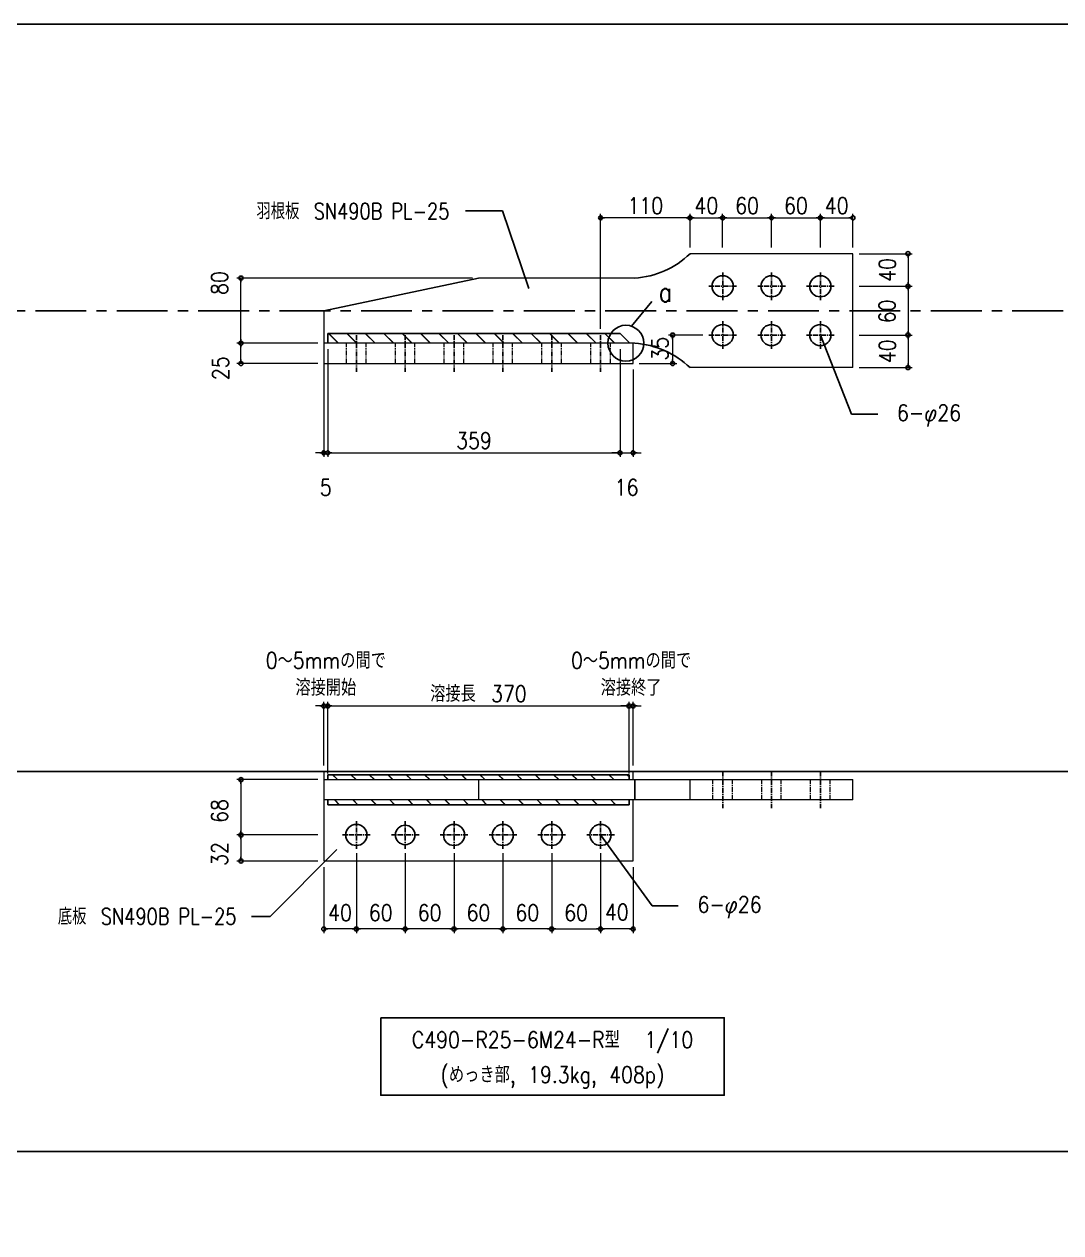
# Model space of a CAD drawing. Extents: x 89504 to 820828, y -112826 to 219894.
# Drawn here: x 818108 to 819382, y -107371 to -105886 of the extents above; entities that cross this region are included whole.
import ezdxf
from ezdxf.enums import TextEntityAlignment as Align

# ---------------------------------------------------------------- set-up
doc = ezdxf.new("R2010")
doc.units = 0
doc.header["$MEASUREMENT"] = 0
for name, pattern in [('CENTER', [2, 1.25, -0.25, 0.25, -0.25]), ('CENTER1', [10, 6.25, -1.25, 1.25, -1.25]), ('DUMMY', [0])]:
    doc.linetypes.add(name, pattern=pattern)
doc.layers.get('0').update_dxf_attribs({"color": 3, "linetype": 'CONTINUOUS'})
doc.layers.get('Defpoints').update_dxf_attribs({"linetype": 'CONTINUOUS'})
for name, color, linetype, plot in [('00_ADDL', 253, 'CONTINUOUS', False), ('_1-F_ADDL', 8, 'DUMMY', False), ('waku$0$DEF', 161, 'CONTINUOUS', False)]:
    doc.layers.add(name, color=color, linetype=linetype, plot=plot)
for name, color, linetype in [('I図面枠', 211, 'CONTINUOUS'), ('寸法', 4, 'CONTINUOUS'), ('金物', 7, 'CONTINUOUS')]:
    doc.layers.add(name, color=color, linetype=linetype)
doc.styles.add('DRACAD', font='txt', dxfattribs={"width": 0.85, "bigfont": 'extfont2'})
doc.styles.add('KANJI', font='simplex.shx', dxfattribs={"width": 0.7, "bigfont": 'extfont2.shx'})
doc.styles.add('S020', font='simplex.shx', dxfattribs={"width": 0.8, "height": 100, "bigfont": 'extfont2.shx'})
doc.dimstyles.new('S5', dxfattribs={"dimscale": 5, "dimtxt": 4, "dimasz": 1, "dimexe": 1, "dimexo": 1.5, "dimgap": 1, "dimtad": 1, "dimtxsty": 'KANJI', "dimblk": 'ORIGIN', "dimcen": 0, "dimclrd": 256, "dimclre": 256, "dimclrt": 256, "dimadec": 0, "dimazin": 0, "dimtfac": 1, "dimtmove": 2, "dimatfit": 2, "dimfxl": 1, "dimtolj": 2, "dimlwd": 5, "dimlwe": 5, "dimarcsym": 0})

# ---------------------------------------------------------------- blocks, each defined once
blk = doc.blocks.new('waku')
at = {"layer": 'waku$0$DEF'}
blk.add_lwpolyline([(-76102, 40666), (92098, 40666), (92098, -78134), (-76102, -78134)], close=True, dxfattribs=at)
blk = doc.blocks.new('_ORIGIN')
at = {"color": 0, "linetype": 'ByBlock'}
blk.add_line((0, 0), (-1, 0), dxfattribs=at)
blk.add_circle((0, 0), 0.5, dxfattribs=at)
blk = doc.blocks.new('*D111')
at = {"layer": 'Defpoints', "color": 0, "transparency": 16777216}
for p in [(818476.2, -106814.6), (818374.4, -106882.6), (818476.2, -106882.6)]:
    blk.add_point(p, dxfattribs=at)
at = {"layer": '寸法', "lineweight": 5, "transparency": 16777216}
for p, q in [((818468.7, -106814.6), (818369.4, -106814.6)), ((818374.4, -106819.6), (818374.4, -106877.6)), ((818468.7, -106882.6), (818369.4, -106882.6))]:
    blk.add_line(p, q, dxfattribs=at)
at = {"layer": '寸法', "lineweight": 5, "transparency": 16777216, "xscale": 5, "yscale": 5, "zscale": 5}
for p, rotation in [((818374.4, -106814.6), 90), ((818374.4, -106882.6), 270)]:
    blk.add_blockref('_ORIGIN', p, dxfattribs=dict(at, rotation=rotation))
at = {"layer": '寸法', "transparency": 16777216, "insert": (818348.2, -106853.1), "char_height": 20, "attachment_point": 5, "rotation": 90, "style": 'DRACAD'}
blk.add_mtext('\\A2;68', dxfattribs=at)
blk = doc.blocks.new('*D112')
at = {"layer": 'Defpoints', "color": 0, "transparency": 16777216}
for p in [(818476.2, -106882.6), (818374.4, -106914.6), (818476.2, -106914.6)]:
    blk.add_point(p, dxfattribs=at)
at = {"layer": '寸法', "lineweight": 5, "transparency": 16777216}
for p, q in [((818468.7, -106882.6), (818369.4, -106882.6)), ((818374.4, -106887.6), (818374.4, -106909.6)), ((818468.7, -106914.6), (818369.4, -106914.6))]:
    blk.add_line(p, q, dxfattribs=at)
at = {"layer": '寸法', "lineweight": 5, "transparency": 16777216, "xscale": 5, "yscale": 5, "zscale": 5}
for p, rotation in [((818374.4, -106882.6), 90), ((818374.4, -106914.6), 270)]:
    blk.add_blockref('_ORIGIN', p, dxfattribs=dict(at, rotation=rotation))
at = {"layer": '寸法', "transparency": 16777216, "insert": (818348.2, -106906), "char_height": 20, "attachment_point": 5, "rotation": 90, "style": 'DRACAD'}
blk.add_mtext('\\A2;32', dxfattribs=at)
blk = doc.blocks.new('*D113')
at = {"layer": 'Defpoints', "color": 0, "transparency": 16777216}
for p in [(818576.2, -106897.6), (818636.2, -106897.6), (818576.2, -106998.1)]:
    blk.add_point(p, dxfattribs=at)
at = {"layer": '寸法', "lineweight": 5, "transparency": 16777216}
for p, q in [((818576.2, -106905.1), (818576.2, -107003.1)), ((818636.2, -106905.1), (818636.2, -107003.1)), ((818631.2, -106998.1), (818581.2, -106998.1))]:
    blk.add_line(p, q, dxfattribs=at)
at = {"layer": '寸法', "lineweight": 5, "transparency": 16777216, "xscale": 5, "yscale": 5, "zscale": 5, "rotation": 180}
blk.add_blockref('_ORIGIN', (818576.2, -106998.1), dxfattribs=at)
at = {"layer": '寸法', "lineweight": 5, "transparency": 16777216, "xscale": 5, "yscale": 5, "zscale": 5}
blk.add_blockref('_ORIGIN', (818636.2, -106998.1), dxfattribs=at)
at = {"layer": '寸法', "transparency": 16777216, "insert": (818606.2, -106978.1), "char_height": 20, "attachment_point": 5, "style": 'DRACAD'}
blk.add_mtext('\\A2;60', dxfattribs=at)
blk = doc.blocks.new('*D114')
at = {"layer": 'Defpoints', "color": 0, "transparency": 16777216}
for p in [(818516.2, -106897.6), (818476.2, -106914.6), (818476.2, -106998.1)]:
    blk.add_point(p, dxfattribs=at)
at = {"layer": '寸法', "lineweight": 5, "transparency": 16777216}
for p, q in [((818516.2, -106905.1), (818516.2, -107003.1)), ((818476.2, -106922.1), (818476.2, -107003.1)), ((818511.2, -106998.1), (818481.2, -106998.1))]:
    blk.add_line(p, q, dxfattribs=at)
at = {"layer": '寸法', "lineweight": 5, "transparency": 16777216, "xscale": 5, "yscale": 5, "zscale": 5, "rotation": 180}
blk.add_blockref('_ORIGIN', (818476.2, -106998.1), dxfattribs=at)
at = {"layer": '寸法', "lineweight": 5, "transparency": 16777216, "xscale": 5, "yscale": 5, "zscale": 5}
blk.add_blockref('_ORIGIN', (818516.2, -106998.1), dxfattribs=at)
at = {"layer": '寸法', "transparency": 16777216, "insert": (818496.2, -106978.1), "char_height": 20, "attachment_point": 5, "style": 'DRACAD'}
blk.add_mtext('\\A2;40', dxfattribs=at)
blk = doc.blocks.new('*D115')
at = {"layer": 'Defpoints', "color": 0, "transparency": 16777216}
for p in [(818696.2, -106897.6), (818756.2, -106897.6), (818696.2, -106998.1)]:
    blk.add_point(p, dxfattribs=at)
at = {"layer": '寸法', "lineweight": 5, "transparency": 16777216}
for p, q in [((818696.2, -106905.1), (818696.2, -107003.1)), ((818756.2, -106905.1), (818756.2, -107003.1)), ((818751.2, -106998.1), (818701.2, -106998.1))]:
    blk.add_line(p, q, dxfattribs=at)
at = {"layer": '寸法', "lineweight": 5, "transparency": 16777216, "xscale": 5, "yscale": 5, "zscale": 5, "rotation": 180}
blk.add_blockref('_ORIGIN', (818696.2, -106998.1), dxfattribs=at)
at = {"layer": '寸法', "lineweight": 5, "transparency": 16777216, "xscale": 5, "yscale": 5, "zscale": 5}
blk.add_blockref('_ORIGIN', (818756.2, -106998.1), dxfattribs=at)
at = {"layer": '寸法', "transparency": 16777216, "insert": (818726.2, -106978.1), "char_height": 20, "attachment_point": 5, "style": 'DRACAD'}
blk.add_mtext('\\A2;60', dxfattribs=at)
blk = doc.blocks.new('*D116')
at = {"layer": 'Defpoints', "color": 0, "transparency": 16777216}
for p in [(818756.2, -106897.6), (818816.2, -106897.6), (818816.2, -106998.1)]:
    blk.add_point(p, dxfattribs=at)
at = {"layer": '寸法', "lineweight": 5, "transparency": 16777216}
for p, q in [((818756.2, -106905.1), (818756.2, -107003.1)), ((818816.2, -106905.1), (818816.2, -107003.1)), ((818761.2, -106998.1), (818811.2, -106998.1))]:
    blk.add_line(p, q, dxfattribs=at)
at = {"layer": '寸法', "lineweight": 5, "transparency": 16777216, "xscale": 5, "yscale": 5, "zscale": 5, "rotation": 180}
blk.add_blockref('_ORIGIN', (818756.2, -106998.1), dxfattribs=at)
at = {"layer": '寸法', "lineweight": 5, "transparency": 16777216, "xscale": 5, "yscale": 5, "zscale": 5}
blk.add_blockref('_ORIGIN', (818816.2, -106998.1), dxfattribs=at)
at = {"layer": '寸法', "transparency": 16777216, "insert": (818786.2, -106978.1), "char_height": 20, "attachment_point": 5, "style": 'DRACAD'}
blk.add_mtext('\\A2;60', dxfattribs=at)
blk = doc.blocks.new('*D117')
at = {"layer": 'Defpoints', "color": 0, "transparency": 16777216}
for p in [(818816.2, -106897.6), (818856.2, -106914.6), (818816.2, -106998.1)]:
    blk.add_point(p, dxfattribs=at)
at = {"layer": '寸法', "lineweight": 5, "transparency": 16777216}
for p, q in [((818816.2, -106905.1), (818816.2, -107003.1)), ((818856.2, -106922.1), (818856.2, -107003.1)), ((818851.2, -106998.1), (818821.2, -106998.1))]:
    blk.add_line(p, q, dxfattribs=at)
at = {"layer": '寸法', "lineweight": 5, "transparency": 16777216, "xscale": 5, "yscale": 5, "zscale": 5, "rotation": 180}
blk.add_blockref('_ORIGIN', (818816.2, -106998.1), dxfattribs=at)
at = {"layer": '寸法', "lineweight": 5, "transparency": 16777216, "xscale": 5, "yscale": 5, "zscale": 5}
blk.add_blockref('_ORIGIN', (818856.2, -106998.1), dxfattribs=at)
at = {"layer": '寸法', "transparency": 16777216, "insert": (818836.2, -106977.3), "char_height": 20, "attachment_point": 5, "style": 'DRACAD'}
blk.add_mtext('\\A2;40', dxfattribs=at)
blk = doc.blocks.new('*D118')
at = {"layer": 'Defpoints', "color": 0, "transparency": 16777216}
for p in [(818636.2, -106897.6), (818696.2, -106897.6), (818636.2, -106998.1)]:
    blk.add_point(p, dxfattribs=at)
at = {"layer": '寸法', "lineweight": 5, "transparency": 16777216}
for p, q in [((818636.2, -106905.1), (818636.2, -107003.1)), ((818696.2, -106905.1), (818696.2, -107003.1)), ((818691.2, -106998.1), (818641.2, -106998.1))]:
    blk.add_line(p, q, dxfattribs=at)
at = {"layer": '寸法', "lineweight": 5, "transparency": 16777216, "xscale": 5, "yscale": 5, "zscale": 5, "rotation": 180}
blk.add_blockref('_ORIGIN', (818636.2, -106998.1), dxfattribs=at)
at = {"layer": '寸法', "lineweight": 5, "transparency": 16777216, "xscale": 5, "yscale": 5, "zscale": 5}
blk.add_blockref('_ORIGIN', (818696.2, -106998.1), dxfattribs=at)
at = {"layer": '寸法', "transparency": 16777216, "insert": (818666.2, -106978.1), "char_height": 20, "attachment_point": 5, "style": 'DRACAD'}
blk.add_mtext('\\A2;60', dxfattribs=at)
blk = doc.blocks.new('*D119')
at = {"layer": 'Defpoints', "color": 0, "transparency": 16777216}
for p in [(818516.2, -106897.6), (818576.2, -106897.6), (818516.2, -106998.1)]:
    blk.add_point(p, dxfattribs=at)
at = {"layer": '寸法', "lineweight": 5, "transparency": 16777216}
for p, q in [((818516.2, -106905.1), (818516.2, -107003.1)), ((818576.2, -106905.1), (818576.2, -107003.1)), ((818571.2, -106998.1), (818521.2, -106998.1))]:
    blk.add_line(p, q, dxfattribs=at)
at = {"layer": '寸法', "lineweight": 5, "transparency": 16777216, "xscale": 5, "yscale": 5, "zscale": 5, "rotation": 180}
blk.add_blockref('_ORIGIN', (818516.2, -106998.1), dxfattribs=at)
at = {"layer": '寸法', "lineweight": 5, "transparency": 16777216, "xscale": 5, "yscale": 5, "zscale": 5}
blk.add_blockref('_ORIGIN', (818576.2, -106998.1), dxfattribs=at)
at = {"layer": '寸法', "transparency": 16777216, "insert": (818546.2, -106978.1), "char_height": 20, "attachment_point": 5, "style": 'DRACAD'}
blk.add_mtext('\\A2;60', dxfattribs=at)
blk = doc.blocks.new('*D123')
at = {"layer": 'Defpoints', "color": 0, "linetype": 'Continuous', "transparency": 16777216}
for p in [(818481.2, -106724.1), (818476.2, -106804.6), (818481.2, -106814.6)]:
    blk.add_point(p, dxfattribs=at)
at = {"layer": '寸法', "linetype": 'Continuous', "lineweight": 5, "transparency": 16777216}
for p, q in [((818471.2, -106724.1), (818466.2, -106724.1)), ((818476.2, -106797.1), (818476.2, -106719.1)), ((818476.2, -106724.1), (818481.2, -106724.1)), ((818481.2, -106807.1), (818481.2, -106719.1)), ((818486.2, -106724.1), (818491.2, -106724.1))]:
    blk.add_line(p, q, dxfattribs=at)
at = {"layer": '寸法', "linetype": 'Continuous', "lineweight": 5, "transparency": 16777216, "xscale": 5, "yscale": 5, "zscale": 5}
blk.add_blockref('_ORIGIN', (818476.2, -106724.1), dxfattribs=at)
at = {"layer": '寸法', "linetype": 'Continuous', "lineweight": 5, "transparency": 16777216, "xscale": 5, "yscale": 5, "zscale": 5, "rotation": 180}
blk.add_blockref('_ORIGIN', (818481.2, -106724.1), dxfattribs=at)
at = {"layer": '寸法', "linetype": 'Continuous', "transparency": 16777216, "insert": (818478.7, -106684.9), "char_height": 20, "attachment_point": 5, "style": 'DRACAD'}
blk.add_mtext('\\A2;0～5mmの間で\\P溶接開始', dxfattribs=at)
blk = doc.blocks.new('*D124')
at = {"layer": 'Defpoints', "color": 0, "linetype": 'Continuous', "transparency": 16777216}
for p in [(818851.2, -106724.1), (818481.2, -106814.6), (818851.2, -106814.6)]:
    blk.add_point(p, dxfattribs=at)
at = {"layer": '寸法', "linetype": 'Continuous', "lineweight": 5, "transparency": 16777216}
for p, q in [((818481.2, -106807.1), (818481.2, -106719.1)), ((818486.2, -106724.1), (818846.2, -106724.1)), ((818851.2, -106807.1), (818851.2, -106719.1))]:
    blk.add_line(p, q, dxfattribs=at)
at = {"layer": '寸法', "linetype": 'Continuous', "lineweight": 5, "transparency": 16777216, "xscale": 5, "yscale": 5, "zscale": 5, "rotation": 180}
blk.add_blockref('_ORIGIN', (818481.2, -106724.1), dxfattribs=at)
at = {"layer": '寸法', "linetype": 'Continuous', "lineweight": 5, "transparency": 16777216, "xscale": 5, "yscale": 5, "zscale": 5}
blk.add_blockref('_ORIGIN', (818851.2, -106724.1), dxfattribs=at)
at = {"layer": '寸法', "linetype": 'Continuous', "transparency": 16777216, "insert": (818666.2, -106709.1), "char_height": 20, "attachment_point": 5, "style": 'DRACAD'}
blk.add_mtext('\\A2;溶接長\u3000370', dxfattribs=at)
blk = doc.blocks.new('*D125')
at = {"layer": 'Defpoints', "color": 0, "linetype": 'Continuous', "transparency": 16777216}
for p in [(818856.2, -106724.1), (818851.2, -106814.6), (818856.2, -106804.6)]:
    blk.add_point(p, dxfattribs=at)
at = {"layer": '寸法', "linetype": 'Continuous', "lineweight": 5, "transparency": 16777216}
for p, q in [((818846.2, -106724.1), (818841.2, -106724.1)), ((818851.2, -106807.1), (818851.2, -106719.1)), ((818851.2, -106724.1), (818856.2, -106724.1)), ((818856.2, -106797.1), (818856.2, -106719.1)), ((818861.2, -106724.1), (818866.2, -106724.1))]:
    blk.add_line(p, q, dxfattribs=at)
at = {"layer": '寸法', "linetype": 'Continuous', "lineweight": 5, "transparency": 16777216, "xscale": 5, "yscale": 5, "zscale": 5}
blk.add_blockref('_ORIGIN', (818851.2, -106724.1), dxfattribs=at)
at = {"layer": '寸法', "linetype": 'Continuous', "lineweight": 5, "transparency": 16777216, "xscale": 5, "yscale": 5, "zscale": 5, "rotation": 180}
blk.add_blockref('_ORIGIN', (818856.2, -106724.1), dxfattribs=at)
at = {"layer": '寸法', "linetype": 'Continuous', "transparency": 16777216, "insert": (818853.7, -106684.9), "char_height": 20, "attachment_point": 5, "style": 'DRACAD'}
blk.add_mtext('\\A2;0～5mmの間で\\P溶接終了', dxfattribs=at)
blk = doc.blocks.new('*D136')
at = {"layer": 'Defpoints', "color": 0, "transparency": 16777216}
for p in [(818816.2, -106124.4), (818926.2, -106166.9), (818816.2, -106268.4)]:
    blk.add_point(p, dxfattribs=at)
at = {"layer": '寸法', "lineweight": 5, "transparency": 16777216}
for p, q in [((818816.2, -106260.9), (818816.2, -106119.4)), ((818921.2, -106124.4), (818821.2, -106124.4)), ((818926.2, -106159.4), (818926.2, -106119.4))]:
    blk.add_line(p, q, dxfattribs=at)
at = {"layer": '寸法', "lineweight": 5, "transparency": 16777216, "xscale": 5, "yscale": 5, "zscale": 5, "rotation": 180}
blk.add_blockref('_ORIGIN', (818816.2, -106124.4), dxfattribs=at)
at = {"layer": '寸法', "lineweight": 5, "transparency": 16777216, "xscale": 5, "yscale": 5, "zscale": 5}
blk.add_blockref('_ORIGIN', (818926.2, -106124.4), dxfattribs=at)
at = {"layer": '寸法', "transparency": 16777216, "insert": (818871.2, -106109.4), "char_height": 20, "attachment_point": 5, "style": 'DRACAD'}
blk.add_mtext('\\A2;110', dxfattribs=at)
blk = doc.blocks.new('*D137')
at = {"layer": 'Defpoints', "color": 0, "transparency": 16777216}
for p in [(818374.4, -106198.4), (818666.2, -106198.4), (818476.2, -106278.4)]:
    blk.add_point(p, dxfattribs=at)
at = {"layer": '寸法', "lineweight": 5, "transparency": 16777216}
for p, q in [((818658.7, -106198.4), (818369.4, -106198.4)), ((818374.4, -106273.4), (818374.4, -106203.4)), ((818468.7, -106278.4), (818369.4, -106278.4))]:
    blk.add_line(p, q, dxfattribs=at)
at = {"layer": '寸法', "lineweight": 5, "transparency": 16777216, "xscale": 5, "yscale": 5, "zscale": 5}
for p, rotation in [((818374.4, -106198.4), 90), ((818374.4, -106278.4), 270)]:
    blk.add_blockref('_ORIGIN', p, dxfattribs=dict(at, rotation=rotation))
at = {"layer": '寸法', "transparency": 16777216, "insert": (818348.2, -106204.5), "char_height": 20, "attachment_point": 5, "rotation": 90, "style": 'DRACAD'}
blk.add_mtext('\\A2;80', dxfattribs=at)
blk = doc.blocks.new('*D138')
at = {"layer": 'Defpoints', "color": 0, "transparency": 16777216}
for p in [(818374.4, -106278.4), (818476.2, -106278.4), (818476.2, -106303.4)]:
    blk.add_point(p, dxfattribs=at)
at = {"layer": '寸法', "lineweight": 5, "transparency": 16777216}
for p, q in [((818468.7, -106278.4), (818369.4, -106278.4)), ((818374.4, -106298.4), (818374.4, -106283.4)), ((818468.7, -106303.4), (818369.4, -106303.4))]:
    blk.add_line(p, q, dxfattribs=at)
at = {"layer": '寸法', "lineweight": 5, "transparency": 16777216, "xscale": 5, "yscale": 5, "zscale": 5}
for p, rotation in [((818374.4, -106278.4), 90), ((818374.4, -106303.4), 270)]:
    blk.add_blockref('_ORIGIN', p, dxfattribs=dict(at, rotation=rotation))
at = {"layer": '寸法', "transparency": 16777216, "insert": (818349.4, -106309.2), "char_height": 20, "attachment_point": 5, "rotation": 90, "style": 'DRACAD'}
blk.add_mtext('\\A2;25', dxfattribs=at)
blk = doc.blocks.new('*D139')
at = {"layer": 'Defpoints', "color": 0, "transparency": 16777216}
for p in [(819126.2, -106168.4), (819126.2, -106208.4), (819193.9, -106208.4)]:
    blk.add_point(p, dxfattribs=at)
at = {"layer": '寸法', "lineweight": 5, "transparency": 16777216}
for p, q in [((819133.7, -106168.4), (819198.9, -106168.4)), ((819193.9, -106173.4), (819193.9, -106203.4)), ((819133.7, -106208.4), (819198.9, -106208.4))]:
    blk.add_line(p, q, dxfattribs=at)
at = {"layer": '寸法', "lineweight": 5, "transparency": 16777216, "xscale": 5, "yscale": 5, "zscale": 5}
for p, rotation in [((819193.9, -106168.4), 90), ((819193.9, -106208.4), 270)]:
    blk.add_blockref('_ORIGIN', p, dxfattribs=dict(at, rotation=rotation))
at = {"layer": '寸法', "transparency": 16777216, "insert": (819168.5, -106188.4), "char_height": 20, "attachment_point": 5, "rotation": 90, "style": 'DRACAD'}
blk.add_mtext('\\A2;40', dxfattribs=at)
blk = doc.blocks.new('*D140')
at = {"layer": 'Defpoints', "color": 0, "transparency": 16777216}
for p in [(819126.2, -106268.4), (819126.2, -106308.4), (819193.9, -106308.4)]:
    blk.add_point(p, dxfattribs=at)
at = {"layer": '寸法', "lineweight": 5, "transparency": 16777216}
for p, q in [((819133.7, -106268.4), (819198.9, -106268.4)), ((819193.9, -106273.4), (819193.9, -106303.4)), ((819133.7, -106308.4), (819198.9, -106308.4))]:
    blk.add_line(p, q, dxfattribs=at)
at = {"layer": '寸法', "lineweight": 5, "transparency": 16777216, "xscale": 5, "yscale": 5, "zscale": 5}
for p, rotation in [((819193.9, -106268.4), 90), ((819193.9, -106308.4), 270)]:
    blk.add_blockref('_ORIGIN', p, dxfattribs=dict(at, rotation=rotation))
at = {"layer": '寸法', "transparency": 16777216, "insert": (819168.5, -106288.4), "char_height": 20, "attachment_point": 5, "rotation": 90, "style": 'DRACAD'}
blk.add_mtext('\\A2;40', dxfattribs=at)
blk = doc.blocks.new('*D141')
at = {"layer": 'Defpoints', "color": 0, "transparency": 16777216}
for p in [(818966.2, -106124.4), (818926.2, -106168.4), (818966.2, -106168.4)]:
    blk.add_point(p, dxfattribs=at)
at = {"layer": '寸法', "lineweight": 5, "transparency": 16777216}
for p, q in [((818926.2, -106160.9), (818926.2, -106119.4)), ((818931.2, -106124.4), (818961.2, -106124.4)), ((818966.2, -106160.9), (818966.2, -106119.4))]:
    blk.add_line(p, q, dxfattribs=at)
at = {"layer": '寸法', "lineweight": 5, "transparency": 16777216, "xscale": 5, "yscale": 5, "zscale": 5, "rotation": 180}
blk.add_blockref('_ORIGIN', (818926.2, -106124.4), dxfattribs=at)
at = {"layer": '寸法', "lineweight": 5, "transparency": 16777216, "xscale": 5, "yscale": 5, "zscale": 5}
blk.add_blockref('_ORIGIN', (818966.2, -106124.4), dxfattribs=at)
at = {"layer": '寸法', "transparency": 16777216, "insert": (818946.2, -106109.4), "char_height": 20, "attachment_point": 5, "style": 'DRACAD'}
blk.add_mtext('\\A2;40', dxfattribs=at)
blk = doc.blocks.new('*D142')
at = {"layer": 'Defpoints', "color": 0, "transparency": 16777216}
for p in [(819086.2, -106124.4), (819026.2, -106168.4), (819086.2, -106168.4)]:
    blk.add_point(p, dxfattribs=at)
at = {"layer": '寸法', "lineweight": 5, "transparency": 16777216}
for p, q in [((819026.2, -106160.9), (819026.2, -106119.4)), ((819031.2, -106124.4), (819081.2, -106124.4)), ((819086.2, -106160.9), (819086.2, -106119.4))]:
    blk.add_line(p, q, dxfattribs=at)
at = {"layer": '寸法', "lineweight": 5, "transparency": 16777216, "xscale": 5, "yscale": 5, "zscale": 5, "rotation": 180}
blk.add_blockref('_ORIGIN', (819026.2, -106124.4), dxfattribs=at)
at = {"layer": '寸法', "lineweight": 5, "transparency": 16777216, "xscale": 5, "yscale": 5, "zscale": 5}
blk.add_blockref('_ORIGIN', (819086.2, -106124.4), dxfattribs=at)
at = {"layer": '寸法', "transparency": 16777216, "insert": (819056.2, -106109.4), "char_height": 20, "attachment_point": 5, "style": 'DRACAD'}
blk.add_mtext('\\A2;60', dxfattribs=at)
blk = doc.blocks.new('*D143')
at = {"layer": 'Defpoints', "color": 0, "transparency": 16777216}
for p in [(819026.2, -106124.4), (818966.2, -106168.4), (819026.2, -106168.4)]:
    blk.add_point(p, dxfattribs=at)
at = {"layer": '寸法', "lineweight": 5, "transparency": 16777216}
for p, q in [((818966.2, -106160.9), (818966.2, -106119.4)), ((818971.2, -106124.4), (819021.2, -106124.4)), ((819026.2, -106160.9), (819026.2, -106119.4))]:
    blk.add_line(p, q, dxfattribs=at)
at = {"layer": '寸法', "lineweight": 5, "transparency": 16777216, "xscale": 5, "yscale": 5, "zscale": 5, "rotation": 180}
blk.add_blockref('_ORIGIN', (818966.2, -106124.4), dxfattribs=at)
at = {"layer": '寸法', "lineweight": 5, "transparency": 16777216, "xscale": 5, "yscale": 5, "zscale": 5}
blk.add_blockref('_ORIGIN', (819026.2, -106124.4), dxfattribs=at)
at = {"layer": '寸法', "transparency": 16777216, "insert": (818996.2, -106109.4), "char_height": 20, "attachment_point": 5, "style": 'DRACAD'}
blk.add_mtext('\\A2;60', dxfattribs=at)
blk = doc.blocks.new('*D144')
at = {"layer": 'Defpoints', "color": 0, "transparency": 16777216}
for p in [(819126.2, -106124.4), (819086.2, -106168.4), (819126.2, -106168.4)]:
    blk.add_point(p, dxfattribs=at)
at = {"layer": '寸法', "lineweight": 5, "transparency": 16777216}
for p, q in [((819086.2, -106160.9), (819086.2, -106119.4)), ((819091.2, -106124.4), (819121.2, -106124.4)), ((819126.2, -106160.9), (819126.2, -106119.4))]:
    blk.add_line(p, q, dxfattribs=at)
at = {"layer": '寸法', "lineweight": 5, "transparency": 16777216, "xscale": 5, "yscale": 5, "zscale": 5, "rotation": 180}
blk.add_blockref('_ORIGIN', (819086.2, -106124.4), dxfattribs=at)
at = {"layer": '寸法', "lineweight": 5, "transparency": 16777216, "xscale": 5, "yscale": 5, "zscale": 5}
blk.add_blockref('_ORIGIN', (819126.2, -106124.4), dxfattribs=at)
at = {"layer": '寸法', "transparency": 16777216, "insert": (819106.2, -106109.4), "char_height": 20, "attachment_point": 5, "style": 'DRACAD'}
blk.add_mtext('\\A2;40', dxfattribs=at)
blk = doc.blocks.new('*D145')
at = {"layer": 'Defpoints', "color": 0, "transparency": 16777216}
for p in [(819126.2, -106208.4), (819126.2, -106268.4), (819193.9, -106268.4)]:
    blk.add_point(p, dxfattribs=at)
at = {"layer": '寸法', "lineweight": 5, "transparency": 16777216}
for p, q in [((819133.7, -106208.4), (819198.9, -106208.4)), ((819193.9, -106213.4), (819193.9, -106263.4)), ((819133.7, -106268.4), (819198.9, -106268.4))]:
    blk.add_line(p, q, dxfattribs=at)
at = {"layer": '寸法', "lineweight": 5, "transparency": 16777216, "xscale": 5, "yscale": 5, "zscale": 5}
for p, rotation in [((819193.9, -106208.4), 90), ((819193.9, -106268.4), 270)]:
    blk.add_blockref('_ORIGIN', p, dxfattribs=dict(at, rotation=rotation))
at = {"layer": '寸法', "transparency": 16777216, "insert": (819168.2, -106239.3), "char_height": 20, "attachment_point": 5, "rotation": 90, "style": 'DRACAD'}
blk.add_mtext('\\A2;60', dxfattribs=at)
blk = doc.blocks.new('*D146')
at = {"layer": 'Defpoints', "color": 0, "linetype": 'Continuous', "transparency": 16777216}
for p in [(818476.2, -106278.4), (818481.2, -106297.4), (818481.2, -106413.1)]:
    blk.add_point(p, dxfattribs=at)
at = {"layer": '寸法', "linetype": 'Continuous', "lineweight": 5, "transparency": 16777216}
for p, q in [((818476.2, -106285.9), (818476.2, -106418.1)), ((818481.2, -106304.9), (818481.2, -106418.1)), ((818471.2, -106413.1), (818466.2, -106413.1)), ((818476.2, -106413.1), (818481.2, -106413.1)), ((818486.2, -106413.1), (818491.2, -106413.1))]:
    blk.add_line(p, q, dxfattribs=at)
at = {"layer": '寸法', "linetype": 'Continuous', "lineweight": 5, "transparency": 16777216, "xscale": 5, "yscale": 5, "zscale": 5}
blk.add_blockref('_ORIGIN', (818476.2, -106413.1), dxfattribs=at)
at = {"layer": '寸法', "linetype": 'Continuous', "lineweight": 5, "transparency": 16777216, "xscale": 5, "yscale": 5, "zscale": 5, "rotation": 180}
blk.add_blockref('_ORIGIN', (818481.2, -106413.1), dxfattribs=at)
at = {"layer": '寸法', "linetype": 'Continuous', "transparency": 16777216, "insert": (818478.7, -106455.6), "char_height": 20, "attachment_point": 5, "style": 'DRACAD'}
blk.add_mtext('\\A2;5', dxfattribs=at)
blk = doc.blocks.new('*D147')
at = {"layer": 'Defpoints', "color": 0, "linetype": 'Continuous', "transparency": 16777216}
for p in [(818481.2, -106278.4), (818840.2, -106278.4), (818840.2, -106413.1)]:
    blk.add_point(p, dxfattribs=at)
at = {"layer": '寸法', "linetype": 'Continuous', "lineweight": 5, "transparency": 16777216}
for p, q in [((818481.2, -106285.9), (818481.2, -106418.1)), ((818840.2, -106285.9), (818840.2, -106418.1)), ((818486.2, -106413.1), (818835.2, -106413.1))]:
    blk.add_line(p, q, dxfattribs=at)
at = {"layer": '寸法', "linetype": 'Continuous', "lineweight": 5, "transparency": 16777216, "xscale": 5, "yscale": 5, "zscale": 5, "rotation": 180}
blk.add_blockref('_ORIGIN', (818481.2, -106413.1), dxfattribs=at)
at = {"layer": '寸法', "linetype": 'Continuous', "lineweight": 5, "transparency": 16777216, "xscale": 5, "yscale": 5, "zscale": 5}
blk.add_blockref('_ORIGIN', (818840.2, -106413.1), dxfattribs=at)
at = {"layer": '寸法', "linetype": 'Continuous', "transparency": 16777216, "insert": (818660.7, -106398.1), "char_height": 20, "attachment_point": 5, "style": 'DRACAD'}
blk.add_mtext('\\A2;359', dxfattribs=at)
blk = doc.blocks.new('*D148')
at = {"layer": 'Defpoints', "color": 0, "linetype": 'Continuous', "transparency": 16777216}
for p in [(818840.2, -106278.4), (818856.2, -106303.4), (818856.2, -106413.1)]:
    blk.add_point(p, dxfattribs=at)
at = {"layer": '寸法', "linetype": 'Continuous', "lineweight": 5, "transparency": 16777216}
for p, q in [((818840.2, -106285.9), (818840.2, -106418.1)), ((818856.2, -106310.9), (818856.2, -106418.1)), ((818835.2, -106413.1), (818830.2, -106413.1)), ((818840.2, -106413.1), (818856.2, -106413.1)), ((818861.2, -106413.1), (818866.2, -106413.1))]:
    blk.add_line(p, q, dxfattribs=at)
at = {"layer": '寸法', "linetype": 'Continuous', "lineweight": 5, "transparency": 16777216, "xscale": 5, "yscale": 5, "zscale": 5}
blk.add_blockref('_ORIGIN', (818840.2, -106413.1), dxfattribs=at)
at = {"layer": '寸法', "linetype": 'Continuous', "lineweight": 5, "transparency": 16777216, "xscale": 5, "yscale": 5, "zscale": 5, "rotation": 180}
blk.add_blockref('_ORIGIN', (818856.2, -106413.1), dxfattribs=at)
at = {"layer": '寸法', "linetype": 'Continuous', "transparency": 16777216, "insert": (818848.2, -106455.6), "char_height": 20, "attachment_point": 5, "style": 'DRACAD'}
blk.add_mtext('\\A2;16', dxfattribs=at)
blk = doc.blocks.new('*D169')
at = {"layer": 'Defpoints', "color": 0, "transparency": 16777216}
for p in [(818949.2, -106268.4), (818856.2, -106303.4), (818904.7, -106303.4)]:
    blk.add_point(p, dxfattribs=at)
at = {"layer": '寸法', "lineweight": 5, "transparency": 16777216}
for p, q in [((818941.7, -106268.4), (818899.7, -106268.4)), ((818904.7, -106273.4), (818904.7, -106298.4)), ((818863.7, -106303.4), (818909.7, -106303.4))]:
    blk.add_line(p, q, dxfattribs=at)
at = {"layer": '寸法', "lineweight": 5, "transparency": 16777216, "xscale": 5, "yscale": 5, "zscale": 5}
for p, rotation in [((818904.7, -106268.4), 90), ((818904.7, -106303.4), 270)]:
    blk.add_blockref('_ORIGIN', p, dxfattribs=dict(at, rotation=rotation))
at = {"layer": '寸法', "transparency": 16777216, "insert": (818889.3, -106285.2), "char_height": 20, "attachment_point": 5, "rotation": 90, "style": 'DRACAD'}
blk.add_mtext('\\A2;35', dxfattribs=at)

msp = doc.modelspace()

# ---------------------------------------------------------------- hatches: boundary and pattern name
at = {"layer": '金物', "ltscale": 6}
h = msp.add_hatch(dxfattribs=at)
h.set_pattern_fill('JIS_LC_20', color=256, scale=0.8, angle=90)
h.set_pattern_definition([(135, (816572.216, -109357.432), (-11.31371, -11.31371), []), (135, (816572.216, -109357.112), (-11.31371, -11.31371), [])])
h.paths.add_polyline_path([(818660.21647, -106278.43157), (818481.21647, -106278.43157), (818481.21647, -106266.43157), (818660.21647, -106266.43157)])
h.paths.add_polyline_path([(818840.21647, -106278.43157), (818660.21647, -106278.43157), (818660.21647, -106266.43157), (818840.21647, -106266.43157)])
h.paths.add_polyline_path([(818838.21647, -106278.43157), (818840.21647, -106272.43157)], flags=17)
h = msp.add_hatch(dxfattribs=at)
h.set_pattern_fill('JIS_LC_20', color=256, scale=0.8, angle=90)
h.set_pattern_definition([(135, (816571.216, -109893.574), (-11.31371, -11.31371), []), (135, (816571.216, -109893.254), (-11.31371, -11.31371), [])])
h.paths.add_polyline_path([(818659.21647, -106814.57408), (818481.21647, -106814.57408), (818481.21647, -106808.57408), (818659.21647, -106808.57408)])
h.paths.add_polyline_path([(818842.21647, -106814.57408), (818659.21647, -106814.57408), (818659.21647, -106808.57408), (818842.21647, -106808.57408)])
h.paths.add_polyline_path([(818851.21647, -106814.57408), (818842.21647, -106814.57408), (818842.21647, -106808.57408), (818851.21647, -106808.57408)])
h = msp.add_hatch(dxfattribs=at)
h.set_pattern_fill('JIS_LC_20', color=256, scale=0.8, angle=90)
h.set_pattern_definition([(135, (816571.216, -109899.574), (-11.31371, -11.31371), []), (135, (816571.216, -109899.254), (-11.31371, -11.31371), [])])
h.paths.add_polyline_path([(818659.21647, -106839.57408), (818481.21647, -106839.57408), (818481.21647, -106845.57408), (818659.21647, -106845.57408)])
h.paths.add_polyline_path([(818842.21647, -106839.57408), (818659.21647, -106839.57408), (818659.21647, -106845.57408), (818842.21647, -106845.57408)])
h.paths.add_polyline_path([(818851.21647, -106839.57408), (818842.21647, -106839.57408), (818842.21647, -106845.57408), (818851.21647, -106845.57408)])

# ---------------------------------------------------------------- linework, layer by layer
at = {"layer": '00_ADDL', "linetype": 'Continuous'}
msp.add_line((820827.5901, -105886.41828), (816622.5901, -105886.41828), dxfattribs=at)
at = {"layer": '_1-F_ADDL'}
for p, q in [((817259.45897, -106804.57408), (820827.5901, -106804.57408)), ((816622.5901, -107271.41828), (820827.5901, -107271.41828))]:
    msp.add_line(p, q, dxfattribs=at)
at = {"layer": '寸法'}
for p, q in [((818650.30796, -106115.62826), (818695.80863, -106115.62826)), ((818695.80863, -106115.62826), (818727.92655, -106211.24024)), ((819086.21647, -106268.43157), (819124.51748, -106365.64059)), ((819124.51748, -106365.64059), (819156.66487, -106365.64059)), ((818816.21647, -106882.57408), (818879.48694, -106969.75)), ((818410.30396, -106982.7931), (818492.30994, -106900.32281)), ((818879.48694, -106969.75), (818911.63433, -106969.75)), ((818387.55362, -106982.7931), (818410.30396, -106982.7931))]:
    msp.add_line(p, q, dxfattribs=at)
at = {"layer": '寸法', "linetype": 'CENTER1'}
for p, q in [((818966.21647, -106191.43157), (818966.21647, -106225.43157)), ((819026.21647, -106191.43157), (819026.21647, -106225.43157)), ((819086.21647, -106191.43157), (819086.21647, -106225.43157)), ((818983.21647, -106208.43157), (818949.21647, -106208.43157)), ((819043.21647, -106208.43157), (819009.21647, -106208.43157)), ((819103.21647, -106208.43157), (819069.21647, -106208.43157)), ((818966.21647, -106285.43157), (818966.21647, -106251.43157)), ((819026.21647, -106285.43157), (819026.21647, -106251.43157)), ((819086.21647, -106285.43157), (819086.21647, -106251.43157)), ((818516.21647, -106268.43157), (818516.21647, -106313.43157)), ((818576.21647, -106268.43157), (818576.21647, -106313.43157)), ((818636.21647, -106268.43157), (818636.21647, -106313.43157)), ((818696.21647, -106268.43157), (818696.21647, -106313.43157)), ((818756.21647, -106268.43157), (818756.21647, -106313.43157)), ((818816.21647, -106268.43157), (818816.21647, -106313.43157)), ((818983.21647, -106268.43157), (818949.21647, -106268.43157)), ((819043.21647, -106268.43157), (819009.21647, -106268.43157)), ((819103.21647, -106268.43157), (819069.21647, -106268.43157)), ((818966.21647, -106804.57408), (818966.21647, -106849.57408)), ((819026.21647, -106804.57408), (819026.21647, -106849.57408)), ((819086.21647, -106804.57408), (819086.21647, -106849.57408)), ((818516.21647, -106899.57408), (818516.21647, -106865.57408)), ((818576.21647, -106899.57408), (818576.21647, -106865.57408)), ((818636.21647, -106899.57408), (818636.21647, -106865.57408)), ((818696.21647, -106899.57408), (818696.21647, -106865.57408)), ((818756.21647, -106899.57408), (818756.21647, -106865.57408)), ((818816.21647, -106899.57408), (818816.21647, -106865.57408)), ((818533.21647, -106882.57408), (818499.21647, -106882.57408)), ((818593.21647, -106882.57408), (818559.21647, -106882.57408)), ((818653.21647, -106882.57408), (818619.21647, -106882.57408)), ((818713.21647, -106882.57408), (818679.21647, -106882.57408)), ((818773.21647, -106882.57408), (818739.21647, -106882.57408)), ((818833.21647, -106882.57408), (818799.21647, -106882.57408))]:
    msp.add_line(p, q, dxfattribs=at)
at = {"layer": '寸法', "ltscale": 4}
msp.add_line((818854.32244, -106257.53466), (818879.35935, -106227.1475), dxfattribs=at)
at = {"layer": '寸法', "linetype": 'CENTER1', "ltscale": 10}
msp.add_line((817021.92787, -106238.43157), (819435.10203, -106238.43157), dxfattribs=at)
at = {"layer": '寸法'}
msp.add_lwpolyline([(818546.16369, -107107.06701), (818968.24094, -107107.06701), (818968.24094, -107202.36383), (818546.16369, -107202.36383)], close=True, dxfattribs=at)
at = {"layer": '寸法', "linetype": 'Continuous'}
msp.add_circle((818847.31647, -106278.43157), 22.04007, dxfattribs=at)
at = {"layer": '金物', "lineweight": 18}
for p, q in [((819126.21647, -106168.43157), (818926.21647, -106168.43157)), ((819126.21647, -106308.43157), (819126.21647, -106168.43157)), ((818858.21647, -106198.43157), (818666.21647, -106198.43157)), ((818476.21647, -106238.43157), (818476.21647, -106278.43157)), ((818476.21647, -106278.43157), (818476.21647, -106303.43157)), ((818858.21647, -106278.43157), (818476.21647, -106278.43157)), ((818856.21647, -106303.43157), (818856.21647, -106278.43157)), ((818476.21647, -106303.43157), (818856.21647, -106303.43157)), ((819126.21647, -106308.43157), (818926.21647, -106308.43157)), ((818476.21647, -106804.57408), (818476.21647, -106897.57408)), ((818856.21647, -106804.57408), (818476.21647, -106804.57408)), ((818856.21647, -106804.57408), (818476.21647, -106804.57408)), ((818476.21647, -106804.57408), (818476.21647, -106914.57408)), ((818476.21647, -106814.57408), (819126.21647, -106814.57408)), ((818666.21647, -106814.57408), (818666.21647, -106839.57408)), ((818666.21647, -106814.57408), (818666.21647, -106836.57408)), ((818666.21647, -106814.57408), (818666.21647, -106836.57408)), ((818666.21647, -106814.57408), (818666.21647, -106833.57408)), ((818856.21647, -106814.57408), (818856.21647, -106804.57408)), ((818926.21647, -106839.57408), (818926.21647, -106814.57408)), ((819126.21647, -106839.57408), (819126.21647, -106814.57408)), ((819126.21647, -106839.57408), (818476.21647, -106839.57408)), ((818856.21647, -106897.57408), (818856.21647, -106839.57408)), ((818856.21647, -106914.57408), (818856.21647, -106842.57408)), ((818476.21647, -106914.57408), (818856.21647, -106914.57408))]:
    msp.add_line(p, q, dxfattribs=at)
at = {"layer": '金物'}
for p, q in [((818476.21647, -106238.43157), (818666.21647, -106198.43157)), ((818840.21647, -106266.43157), (818481.21647, -106266.43157)), ((818851.21647, -106808.57408), (818481.21647, -106808.57408)), ((818851.21647, -106814.57408), (818851.21647, -106808.57408)), ((818851.21647, -106845.57408), (818481.21647, -106845.57408)), ((818851.21647, -106839.57408), (818851.21647, -106845.57408))]:
    msp.add_line(p, q, dxfattribs=at)
at = {"layer": '金物', "linetype": 'Continuous'}
for p, q in [((818481.21647, -106266.43157), (818481.21647, -106278.43157)), ((818840.21647, -106266.43157), (818852.21647, -106278.43157)), ((818481.21647, -106808.57408), (818481.21647, -106814.57408)), ((818481.21647, -106845.57408), (818481.21647, -106839.57408))]:
    msp.add_line(p, q, dxfattribs=at)
at = {"layer": '金物', "linetype": 'CENTER', "lineweight": 18, "ltscale": 5}
for p, q in [((818504.21647, -106303.43157), (818504.21647, -106278.43157)), ((818528.21647, -106303.43157), (818528.21647, -106278.43157)), ((818564.21647, -106303.43157), (818564.21647, -106278.43157)), ((818588.21647, -106303.43157), (818588.21647, -106278.43157)), ((818624.21647, -106303.43157), (818624.21647, -106278.43157)), ((818648.21647, -106303.43157), (818648.21647, -106278.43157)), ((818684.21647, -106303.43157), (818684.21647, -106278.43157)), ((818708.21647, -106303.43157), (818708.21647, -106278.43157)), ((818744.21647, -106303.43157), (818744.21647, -106278.43157)), ((818768.21647, -106303.43157), (818768.21647, -106278.43157)), ((818804.21647, -106303.43157), (818804.21647, -106278.43157)), ((818828.21647, -106303.43157), (818828.21647, -106278.43157)), ((818954.21647, -106839.57408), (818954.21647, -106814.57408)), ((818978.21647, -106839.57408), (818978.21647, -106814.57408)), ((819014.21647, -106839.57408), (819014.21647, -106814.57408)), ((819038.21647, -106839.57408), (819038.21647, -106814.57408)), ((819074.21647, -106839.57408), (819074.21647, -106814.57408)), ((819098.21647, -106839.57408), (819098.21647, -106814.57408))]:
    msp.add_line(p, q, dxfattribs=at)
at = {"layer": '金物', "ltscale": 2}
msp.add_line((818858.21647, -106814.57408), (818858.21647, -106839.57408), dxfattribs=at)
at = {"layer": '金物'}
for centre in [(818966.21647, -106208.43157), (819026.21647, -106208.43157), (819086.21647, -106208.43157), (818966.21647, -106268.43157), (819026.21647, -106268.43157), (819086.21647, -106268.43157), (818516.21647, -106882.57408), (818636.21647, -106882.57408), (818696.21647, -106882.57408), (818756.21647, -106882.57408), (818816.21647, -106882.57408)]:
    msp.add_circle(centre, 13, dxfattribs=at)
at = {"layer": '金物', "ltscale": 2.5}
msp.add_circle((818576.21647, -106882.57408), 12, dxfattribs=at)
at = {"layer": '金物', "ltscale": 2}
for centre, start, end in [((818850.42655, -106088.70775), 274.06094121, 313.55094581), ((818850.42655, -106388.1554), 46.44905419, 85.93905879)]:
    msp.add_arc(centre, 110, start, end, dxfattribs=at)

# ---------------------------------------------------------------- block references
at = {"layer": 'I図面枠', "xscale": 0.025, "yscale": 0.025, "zscale": 0.025}
msp.add_blockref('waku', (818525.15095, -106903.07418), dxfattribs=at)

# ---------------------------------------------------------------- texts
at = {"layer": '寸法', "style": 'S020', "width": 0.8}
for s, p in [('羽根板\u3000SN490B PL-25', (818511.97831, -106116.18203)), ('底板\u3000SN490B PL-25', (818259.25428, -106982.66696))]:
    msp.add_text(s, height=20, dxfattribs=at).set_placement(p, align=Align.MIDDLE_CENTER)
at = {"layer": '寸法', "ltscale": 4, "style": 'DRACAD', "width": 0.85}
msp.add_text('a', height=24, dxfattribs=at).set_placement((818904.10359, -106215.6476), align=Align.MIDDLE_RIGHT)
at = {"layer": '寸法', "linetype": 'Continuous', "lineweight": -3, "style": 'DRACAD', "width": 0.85}
msp.add_text('C490-R25-6M24-R型  1/10', height=20, dxfattribs=at).set_placement((818757.20231, -107134.16722), align=Align.MIDDLE_CENTER)
msp.add_text('(めっき部, 19.3kg, 408p)', height=20, dxfattribs=at).set_placement((818757.20231, -107178.53962), align=Align.MIDDLE)
at = {"layer": '寸法', "char_height": 20, "width": 98.9799312, "attachment_point": 3, "style": 'DRACAD'}
for insert in [(819259.05179, -106353.91726), (819014.02124, -106958.02667)]:
    msp.add_mtext('6-φ26', dxfattribs=dict(at, insert=insert))

# ---------------------------------------------------------------- dimensions: what is measured, and where the dimension line sits
at = {"layer": '寸法'}
for base, p1, p2, picture, middle in [((818816.21647, -106124.4093), (818926.21647, -106166.93157), (818816.21647, -106268.43157), '*D136', (818871.21647, -106109.4093)), ((818966.21647, -106124.4093), (818926.21647, -106168.43157), (818966.21647, -106168.43157), '*D141', (818946.21647, -106109.4093)), ((819026.21647, -106124.4093), (818966.21647, -106168.43157), (819026.21647, -106168.43157), '*D143', (818996.21647, -106109.4093)), ((819086.21647, -106124.4093), (819026.21647, -106168.43157), (819086.21647, -106168.43157), '*D142', (819056.21647, -106109.4093)), ((819126.21647, -106124.4093), (819086.21647, -106168.43157), (819126.21647, -106168.43157), '*D144', (819106.21647, -106109.4093))]:
    dim = msp.add_linear_dim(base=base, p1=p1, p2=p2, dimstyle='S5', override={"dimtxsty": 'DRACAD'}, dxfattribs=at)
    dim.commit()
    dim.dimension.update_dxf_attribs({"geometry": picture, "text_midpoint": middle})
for base, p1, p2, angle, picture, middle in [((819193.8703, -106208.43157), (819126.21647, -106168.43157), (819126.21647, -106208.43157), 90, '*D139', (819168.46442, -106188.43157)), ((818374.40858, -106198.43157), (818476.21647, -106278.43157), (818666.21647, -106198.43157), 270, '*D137', (818348.15858, -106204.50461)), ((819193.8703, -106268.43157), (819126.21647, -106208.43157), (819126.21647, -106268.43157), 90, '*D145', (819168.16839, -106239.26423)), ((818904.72542, -106303.43157), (818949.21647, -106268.43157), (818856.21647, -106303.43157), 90, '*D169', (818889.28704, -106285.24834)), ((819193.8703, -106308.43157), (819126.21647, -106268.43157), (819126.21647, -106308.43157), 90, '*D140', (819168.46442, -106288.43157)), ((818374.40858, -106278.43157), (818476.21647, -106303.43157), (818476.21647, -106278.43157), 270, '*D138', (818349.40858, -106309.18734)), ((818374.40858, -106882.57408), (818476.21647, -106814.57408), (818476.21647, -106882.57408), 90, '*D111', (818348.15858, -106853.07408)), ((818374.40858, -106914.57408), (818476.21647, -106882.57408), (818476.21647, -106914.57408), 90, '*D112', (818348.15858, -106906.01797))]:
    dim = msp.add_linear_dim(base=base, p1=p1, p2=p2, angle=angle, dimstyle='S5', override={"dimtxsty": 'DRACAD'}, dxfattribs=at)
    dim.commit()
    dim.dimension.update_dxf_attribs({"geometry": picture, "text_midpoint": middle, "dimtype": 160})
at = {"layer": '寸法', "linetype": 'Continuous'}
for base, p1, p2, picture, middle in [((818481.21647, -106413.11645), (818476.21647, -106278.43157), (818481.21647, -106297.43157), '*D146', (818478.71647, -106455.61645)), ((818840.21647, -106413.11645), (818481.21647, -106278.43157), (818840.21647, -106278.43157), '*D147', (818660.71647, -106398.11645)), ((818856.21647, -106413.11645), (818840.21647, -106278.43157), (818856.21647, -106303.43157), '*D148', (818848.21647, -106455.61645))]:
    dim = msp.add_linear_dim(base=base, p1=p1, p2=p2, dimstyle='S5', override={"dimtxsty": 'DRACAD'}, dxfattribs=at)
    dim.commit()
    dim.dimension.update_dxf_attribs({"geometry": picture, "text_midpoint": middle})
for base, p1, p2, text, picture, middle in [((818481.21647, -106724.09475), (818476.21647, -106804.57408), (818481.21647, -106814.57408), '0～<>mmの間で\\P溶接開始', '*D123', (818478.71647, -106684.92809)), ((818856.21647, -106724.09475), (818851.21647, -106814.57408), (818856.21647, -106804.57408), '0～<>mmの間で\\P溶接終了', '*D125', (818853.71647, -106684.92809)), ((818851.21647, -106724.09475), (818481.21647, -106814.57408), (818851.21647, -106814.57408), '溶接長\u3000<>', '*D124', (818666.21647, -106709.09475))]:
    dim = msp.add_linear_dim(base=base, p1=p1, p2=p2, text=text, dimstyle='S5', override={"dimtxsty": 'DRACAD'}, dxfattribs=at)
    dim.commit()
    dim.dimension.update_dxf_attribs({"geometry": picture, "text_midpoint": middle})
at = {"layer": '寸法'}
for base, p1, p2, picture, middle in [((818476.21647, -106998.0534), (818516.21647, -106897.57408), (818476.21647, -106914.57408), '*D114', (818496.21647, -106978.0534)), ((818516.21647, -106998.0534), (818576.21647, -106897.57408), (818516.21647, -106897.57408), '*D119', (818546.21647, -106978.0534)), ((818576.21647, -106998.0534), (818636.21647, -106897.57408), (818576.21647, -106897.57408), '*D113', (818606.21647, -106978.0534)), ((818636.21647, -106998.0534), (818696.21647, -106897.57408), (818636.21647, -106897.57408), '*D118', (818666.21647, -106978.0534)), ((818696.21647, -106998.0534), (818756.21647, -106897.57408), (818696.21647, -106897.57408), '*D115', (818726.21647, -106978.0534)), ((818816.21647, -106998.0534), (818756.21647, -106897.57408), (818816.21647, -106897.57408), '*D116', (818786.21647, -106978.0534)), ((818816.21647, -106998.0534), (818856.21647, -106914.57408), (818816.21647, -106897.57408), '*D117', (818836.21647, -106977.29174))]:
    dim = msp.add_linear_dim(base=base, p1=p1, p2=p2, dimstyle='S5', override={"dimtxsty": 'DRACAD'}, dxfattribs=at)
    dim.commit()
    dim.dimension.update_dxf_attribs({"geometry": picture, "text_midpoint": middle, "dimtype": 160})

doc.saveas('drawing.dxf')
